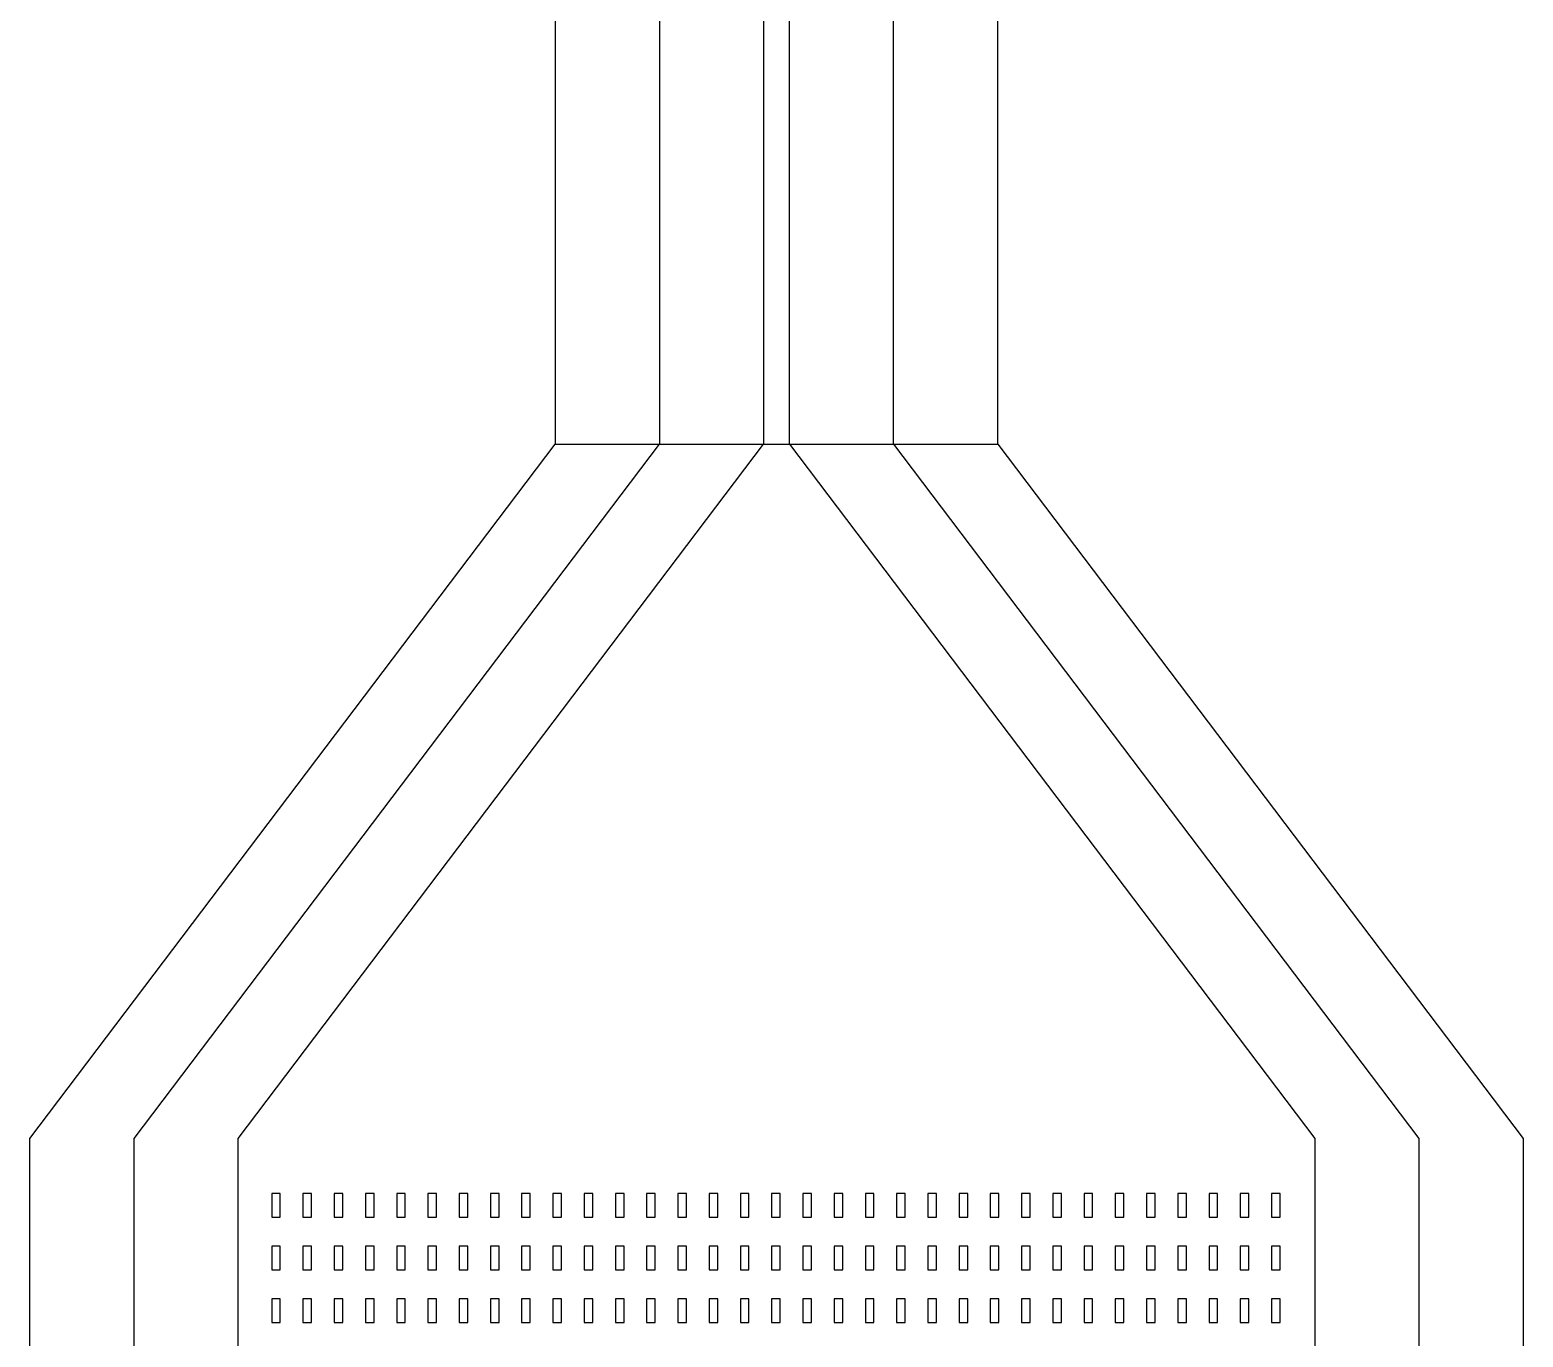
# Model space of a CAD drawing. Extents: x -3500 to 3500, y -1450 to 1450.
# Drawn here: x 229.94 to 251.45, y -292.86 to -274.03 of the extents above; entities that cross this region are included whole.
import ezdxf

# ---------------------------------------------------------------- set-up
doc = ezdxf.new("R2010")
doc.units = 0

msp = doc.modelspace()

# ---------------------------------------------------------------- linework, layer by layer
at = {"layer": 'HBSiProtectLayer'}
for points in [[(239.007, -280), (242.379, -280), (242.379, 280), (239.007, 280)], [(242.379, -280), (249.947, -290), (249.947, -309.987), (231.439, -309.987), (231.439, -290), (239.007, -280)]]:
    msp.add_lwpolyline(points, close=True, dxfattribs=at)
at = {"layer": 'HoleLayer'}
for points in [[(233.4225, -290.789), (233.4225, -291.131), (233.5465, -291.131), (233.5465, -290.789)], [(233.8725, -290.789), (233.8725, -291.131), (233.9965, -291.131), (233.9965, -290.789)], [(234.3225, -290.789), (234.3225, -291.131), (234.4465, -291.131), (234.4465, -290.789)], [(234.7725, -290.789), (234.7725, -291.131), (234.8965, -291.131), (234.8965, -290.789)], [(235.2225, -290.789), (235.2225, -291.131), (235.3465, -291.131), (235.3465, -290.789)], [(235.6725, -290.789), (235.6725, -291.131), (235.7965, -291.131), (235.7965, -290.789)], [(236.1225, -290.789), (236.1225, -291.131), (236.2465, -291.131), (236.2465, -290.789)], [(236.5725, -290.789), (236.5725, -291.131), (236.6965, -291.131), (236.6965, -290.789)], [(237.0225, -290.789), (237.0225, -291.131), (237.1465, -291.131), (237.1465, -290.789)], [(237.4725, -290.789), (237.4725, -291.131), (237.5965, -291.131), (237.5965, -290.789)], [(237.9225, -290.789), (237.9225, -291.131), (238.0465, -291.131), (238.0465, -290.789)], [(238.3725, -290.789), (238.3725, -291.131), (238.4965, -291.131), (238.4965, -290.789)], [(238.8225, -290.789), (238.8225, -291.131), (238.9465, -291.131), (238.9465, -290.789)], [(239.2725, -290.789), (239.2725, -291.131), (239.3965, -291.131), (239.3965, -290.789)], [(239.7225, -290.789), (239.7225, -291.131), (239.8465, -291.131), (239.8465, -290.789)], [(240.1725, -290.789), (240.1725, -291.131), (240.2965, -291.131), (240.2965, -290.789)], [(240.6225, -290.789), (240.6225, -291.131), (240.7465, -291.131), (240.7465, -290.789)], [(241.0725, -290.789), (241.0725, -291.131), (241.1965, -291.131), (241.1965, -290.789)], [(241.5225, -290.789), (241.5225, -291.131), (241.6465, -291.131), (241.6465, -290.789)], [(241.9725, -290.789), (241.9725, -291.131), (242.0965, -291.131), (242.0965, -290.789)], [(242.4225, -290.789), (242.4225, -291.131), (242.5465, -291.131), (242.5465, -290.789)], [(242.8725, -290.789), (242.8725, -291.131), (242.9965, -291.131), (242.9965, -290.789)], [(243.3225, -290.789), (243.3225, -291.131), (243.4465, -291.131), (243.4465, -290.789)], [(243.7725, -290.789), (243.7725, -291.131), (243.8965, -291.131), (243.8965, -290.789)], [(244.2225, -290.789), (244.2225, -291.131), (244.3465, -291.131), (244.3465, -290.789)], [(244.6725, -290.789), (244.6725, -291.131), (244.7965, -291.131), (244.7965, -290.789)], [(245.1225, -290.789), (245.1225, -291.131), (245.2465, -291.131), (245.2465, -290.789)], [(245.5725, -290.789), (245.5725, -291.131), (245.6965, -291.131), (245.6965, -290.789)], [(246.0225, -290.789), (246.0225, -291.131), (246.1465, -291.131), (246.1465, -290.789)], [(246.4725, -290.789), (246.4725, -291.131), (246.5965, -291.131), (246.5965, -290.789)], [(246.9225, -290.789), (246.9225, -291.131), (247.0465, -291.131), (247.0465, -290.789)], [(247.3725, -290.789), (247.3725, -291.131), (247.4965, -291.131), (247.4965, -290.789)], [(247.8225, -290.789), (247.8225, -291.131), (247.9465, -291.131), (247.9465, -290.789)], [(233.4225, -291.549), (233.4225, -291.891), (233.5465, -291.891), (233.5465, -291.549)], [(233.8725, -291.549), (233.8725, -291.891), (233.9965, -291.891), (233.9965, -291.549)], [(234.3225, -291.549), (234.3225, -291.891), (234.4465, -291.891), (234.4465, -291.549)], [(234.7725, -291.549), (234.7725, -291.891), (234.8965, -291.891), (234.8965, -291.549)], [(235.2225, -291.549), (235.2225, -291.891), (235.3465, -291.891), (235.3465, -291.549)], [(235.6725, -291.549), (235.6725, -291.891), (235.7965, -291.891), (235.7965, -291.549)], [(236.1225, -291.549), (236.1225, -291.891), (236.2465, -291.891), (236.2465, -291.549)], [(236.5725, -291.549), (236.5725, -291.891), (236.6965, -291.891), (236.6965, -291.549)], [(237.0225, -291.549), (237.0225, -291.891), (237.1465, -291.891), (237.1465, -291.549)], [(237.4725, -291.549), (237.4725, -291.891), (237.5965, -291.891), (237.5965, -291.549)], [(237.9225, -291.549), (237.9225, -291.891), (238.0465, -291.891), (238.0465, -291.549)], [(238.3725, -291.549), (238.3725, -291.891), (238.4965, -291.891), (238.4965, -291.549)], [(238.8225, -291.549), (238.8225, -291.891), (238.9465, -291.891), (238.9465, -291.549)], [(239.2725, -291.549), (239.2725, -291.891), (239.3965, -291.891), (239.3965, -291.549)], [(239.7225, -291.549), (239.7225, -291.891), (239.8465, -291.891), (239.8465, -291.549)], [(240.1725, -291.549), (240.1725, -291.891), (240.2965, -291.891), (240.2965, -291.549)], [(240.6225, -291.549), (240.6225, -291.891), (240.7465, -291.891), (240.7465, -291.549)], [(241.0725, -291.549), (241.0725, -291.891), (241.1965, -291.891), (241.1965, -291.549)], [(241.5225, -291.549), (241.5225, -291.891), (241.6465, -291.891), (241.6465, -291.549)], [(241.9725, -291.549), (241.9725, -291.891), (242.0965, -291.891), (242.0965, -291.549)], [(242.4225, -291.549), (242.4225, -291.891), (242.5465, -291.891), (242.5465, -291.549)], [(242.8725, -291.549), (242.8725, -291.891), (242.9965, -291.891), (242.9965, -291.549)], [(243.3225, -291.549), (243.3225, -291.891), (243.4465, -291.891), (243.4465, -291.549)], [(243.7725, -291.549), (243.7725, -291.891), (243.8965, -291.891), (243.8965, -291.549)], [(244.2225, -291.549), (244.2225, -291.891), (244.3465, -291.891), (244.3465, -291.549)], [(244.6725, -291.549), (244.6725, -291.891), (244.7965, -291.891), (244.7965, -291.549)], [(245.1225, -291.549), (245.1225, -291.891), (245.2465, -291.891), (245.2465, -291.549)], [(245.5725, -291.549), (245.5725, -291.891), (245.6965, -291.891), (245.6965, -291.549)], [(246.0225, -291.549), (246.0225, -291.891), (246.1465, -291.891), (246.1465, -291.549)], [(246.4725, -291.549), (246.4725, -291.891), (246.5965, -291.891), (246.5965, -291.549)], [(246.9225, -291.549), (246.9225, -291.891), (247.0465, -291.891), (247.0465, -291.549)], [(247.3725, -291.549), (247.3725, -291.891), (247.4965, -291.891), (247.4965, -291.549)], [(247.8225, -291.549), (247.8225, -291.891), (247.9465, -291.891), (247.9465, -291.549)], [(233.4225, -292.309), (233.4225, -292.651), (233.5465, -292.651), (233.5465, -292.309)], [(233.8725, -292.309), (233.8725, -292.651), (233.9965, -292.651), (233.9965, -292.309)], [(234.3225, -292.309), (234.3225, -292.651), (234.4465, -292.651), (234.4465, -292.309)], [(234.7725, -292.309), (234.7725, -292.651), (234.8965, -292.651), (234.8965, -292.309)], [(235.2225, -292.309), (235.2225, -292.651), (235.3465, -292.651), (235.3465, -292.309)], [(235.6725, -292.309), (235.6725, -292.651), (235.7965, -292.651), (235.7965, -292.309)], [(236.1225, -292.309), (236.1225, -292.651), (236.2465, -292.651), (236.2465, -292.309)], [(236.5725, -292.309), (236.5725, -292.651), (236.6965, -292.651), (236.6965, -292.309)], [(237.0225, -292.309), (237.0225, -292.651), (237.1465, -292.651), (237.1465, -292.309)], [(237.4725, -292.309), (237.4725, -292.651), (237.5965, -292.651), (237.5965, -292.309)], [(237.9225, -292.309), (237.9225, -292.651), (238.0465, -292.651), (238.0465, -292.309)], [(238.3725, -292.309), (238.3725, -292.651), (238.4965, -292.651), (238.4965, -292.309)], [(238.8225, -292.309), (238.8225, -292.651), (238.9465, -292.651), (238.9465, -292.309)], [(239.2725, -292.309), (239.2725, -292.651), (239.3965, -292.651), (239.3965, -292.309)], [(239.7225, -292.309), (239.7225, -292.651), (239.8465, -292.651), (239.8465, -292.309)], [(240.1725, -292.309), (240.1725, -292.651), (240.2965, -292.651), (240.2965, -292.309)], [(240.6225, -292.309), (240.6225, -292.651), (240.7465, -292.651), (240.7465, -292.309)], [(241.0725, -292.309), (241.0725, -292.651), (241.1965, -292.651), (241.1965, -292.309)], [(241.5225, -292.309), (241.5225, -292.651), (241.6465, -292.651), (241.6465, -292.309)], [(241.9725, -292.309), (241.9725, -292.651), (242.0965, -292.651), (242.0965, -292.309)], [(242.4225, -292.309), (242.4225, -292.651), (242.5465, -292.651), (242.5465, -292.309)], [(242.8725, -292.309), (242.8725, -292.651), (242.9965, -292.651), (242.9965, -292.309)], [(243.3225, -292.309), (243.3225, -292.651), (243.4465, -292.651), (243.4465, -292.309)], [(243.7725, -292.309), (243.7725, -292.651), (243.8965, -292.651), (243.8965, -292.309)], [(244.2225, -292.309), (244.2225, -292.651), (244.3465, -292.651), (244.3465, -292.309)], [(244.6725, -292.309), (244.6725, -292.651), (244.7965, -292.651), (244.7965, -292.309)], [(245.1225, -292.309), (245.1225, -292.651), (245.2465, -292.651), (245.2465, -292.309)], [(245.5725, -292.309), (245.5725, -292.651), (245.6965, -292.651), (245.6965, -292.309)], [(246.0225, -292.309), (246.0225, -292.651), (246.1465, -292.651), (246.1465, -292.309)], [(246.4725, -292.309), (246.4725, -292.651), (246.5965, -292.651), (246.5965, -292.309)], [(246.9225, -292.309), (246.9225, -292.651), (247.0465, -292.651), (247.0465, -292.309)], [(247.3725, -292.309), (247.3725, -292.651), (247.4965, -292.651), (247.4965, -292.309)], [(247.8225, -292.309), (247.8225, -292.651), (247.9465, -292.651), (247.9465, -292.309)]]:
    msp.add_lwpolyline(points, close=True, dxfattribs=at)
at = {"layer": 'NegLayer'}
for points in [[(237.507, -280), (243.879, -280), (243.879, -235.028), (237.507, -235.028)], [(243.879, -280), (251.447, -290), (251.447, -311.487), (229.939, -311.487), (229.939, -290), (237.507, -280)]]:
    msp.add_lwpolyline(points, close=True, dxfattribs=at)
at = {"layer": 'SiLayer'}
for points in [[(240.507, -280), (240.879, -280), (240.879, -235.028), (240.507, -235.028)], [(240.879, -280), (248.447, -290), (248.447, -308.487), (232.939, -308.487), (232.939, -290), (240.507, -280)]]:
    msp.add_lwpolyline(points, close=True, dxfattribs=at)

doc.saveas('drawing.dxf')
